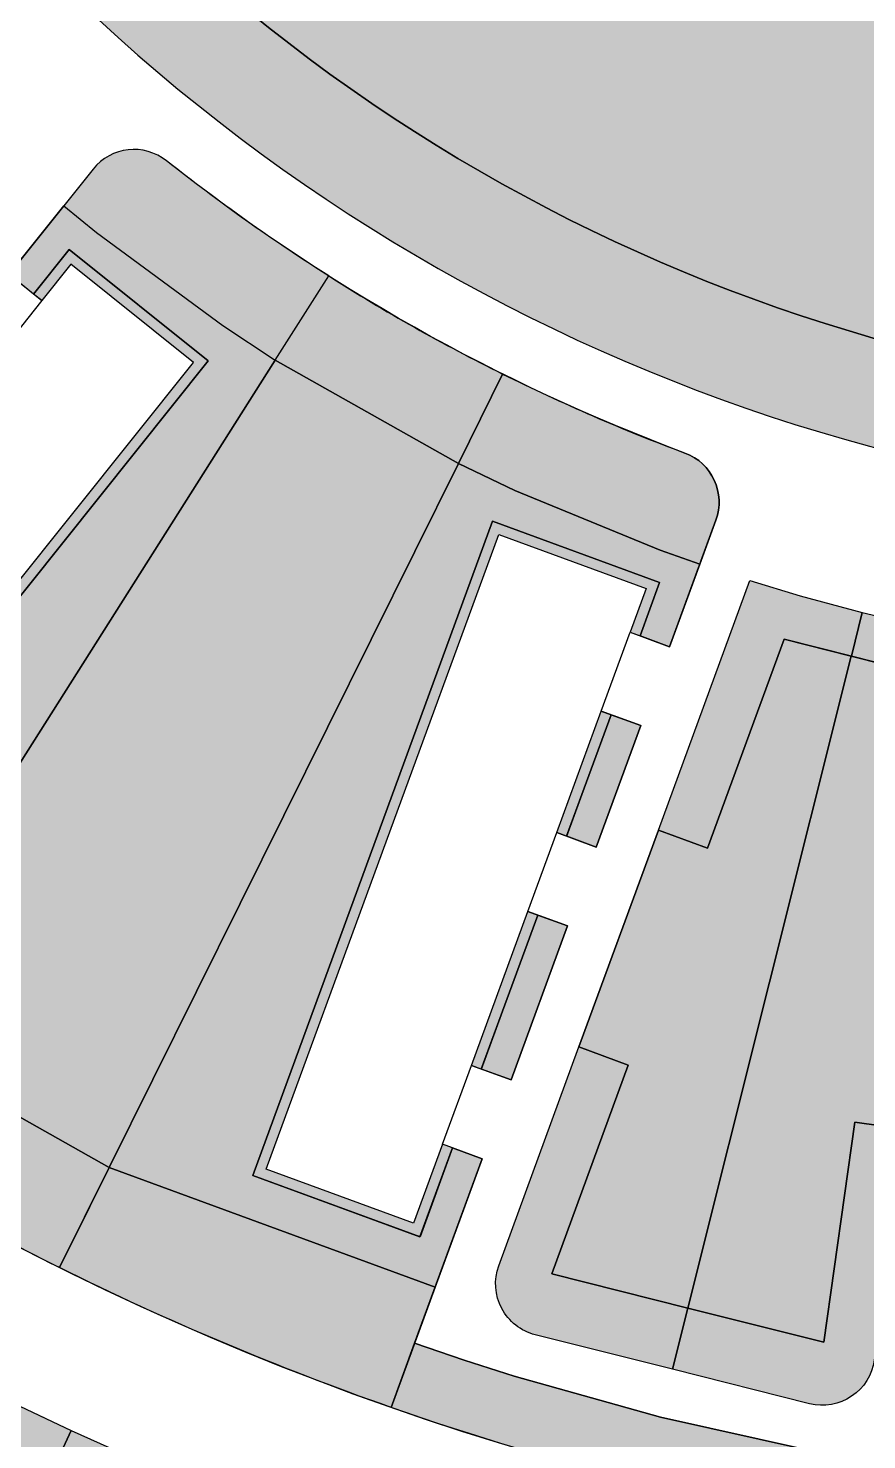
# Model space of a CAD drawing. Header units: millimetres. Extents: x 2240546 to 2245671, y 376439 to 383894.
# Drawn here: x 2243584.9 to 2243664.8, y 378003.9 to 378138.3 of the extents above; entities that cross this region are included whole.
import ezdxf

# ---------------------------------------------------------------- set-up
doc = ezdxf.new("R2010")
doc.units = ezdxf.units.MM
for name, color, linetype, true_color in [('благоустройство_внутридворовые_дороги', 7, 'Continuous', 0x000000), ('благоустройство_внутридворовые_площадки', 7, 'Continuous', 0x000000), ('благоустройство_внутриквартальные_дороги_парковки', 7, 'Continuous', 0x000000), ('благоустройство_зеленые насаждения', 7, 'Continuous', 0x000000), ('благоустройство_озеленение', 7, 'Continuous', 0x000000), ('благоустройство_отмостка', 7, 'Continuous', 0x000000), ('благоустройство_парковка', 7, 'Continuous', 0x000000), ('благоустройство_спорт', 7, 'Continuous', 0x000000)]:
    doc.layers.add(name, color=color, linetype=linetype, true_color=true_color)
for name, color, linetype, transparency in [('благоустройство_штриховка_внутридомовые_площадки', 221, 'Continuous', 0.5), ('благоустройство_штриховка_зеленые насаждения', 90, 'Continuous', 0.5), ('благоустройство_штриховка_озеленение', 105, 'Continuous', 0.5), ('благоустройство_штриховка_отмостка', 160, 'Continuous', 0.5), ('благоустройство_штриховка_парковка', 252, 'Continuous', 0.5), ('благоустройство_штриховка_спорт', 165, 'Continuous', 0.5)]:
    doc.layers.add(name, color=color, linetype=linetype, transparency=transparency)

msp = doc.modelspace()

# ---------------------------------------------------------------- hatches: boundary and pattern name
at = {"layer": 'благоустройство_штриховка_внутридомовые_площадки'}
h = msp.add_hatch(color=256, dxfattribs=at)
h.dxf.hatch_style = 1
edge = h.paths.add_edge_path()
edge.add_line((2243592.637038189, 378029.8524432909), (2243623.703584979, 378018.4586216775))
edge.add_line((2243623.703584979, 378018.4586216775), (2243619.505353943, 378007.0006109143))
edge.add_arc((2243710.997436279, 378268.3318569104), 276.8841296720676, 243.6042043405581, 250.7048470777145, ccw=False)
edge.add_line((2243587.903210752, 378020.3144524685), (2243592.637038189, 378029.8524432909))
at = {"layer": 'благоустройство_штриховка_зеленые насаждения'}
h = msp.add_hatch(color=256, dxfattribs=at)
h.dxf.hatch_style = 1
edge = h.paths.add_edge_path()
edge.add_line((2243757.888181983, 378109.2182666922), (2243756.538698326, 378158.7630841314))
edge.add_arc((2243708.053932261, 378279.3194087956), 129.9407555657339, 291.9087691512, 387.7802836440335)
edge.add_line((2243823.017900028, 378339.8824839504), (2243780.055198567, 378322.051087517))
edge.add_arc((2243780.087288256, 378316.169164271), 5.882010780356612, 23.959035829771892, 90.31258236753149, ccw=False)
edge.add_line((2243785.462481603, 378318.5577511546), (2243819.148293768, 378239.6106119079))
edge.add_arc((2243812.816805802, 378236.4352404459), 7.083129518966978, -24.63180659899632, 26.634706632404573, ccw=False)
edge.add_line((2243819.255405094, 378233.4830949645), (2243806.725086284, 378205.7763209706))
edge.add_arc((2243793.111280621, 378212.5109229408), 15.18850118790598, 268.77784290396835, 333.6788969513552, ccw=False)
edge.add_line((2243792.787324353, 378197.3258769853), (2243726.666671987, 378199.5766801056))
edge.add_arc((2243726.878369735, 378205.3741784691), 5.801362185815067, 234.1135745111656, 267.90875304417784, ccw=False)
edge.add_line((2243723.477724782, 378200.6740277148), (2243705.334158376, 378217.729163771))
edge.add_arc((2243700.087528541, 378210.525385111), 8.911876996896773, 53.9335364604168, 91.48966501141709)
edge.add_line((2243699.855849771, 378219.4342501653), (2243597.062461267, 378222.9334243466))
edge.add_arc((2243597.527287065, 378230.4725696138), 7.553461086378694, 174.7906668686681, 266.4718962411974, ccw=False)
edge.add_line((2243590.005024629, 378231.158384621), (2243591.049635188, 378261.8453563253))
edge.add_arc((2243597.119655258, 378261.6729875227), 6.072466932991397, 125.79884082007459, 178.3734235657843, ccw=False)
edge.add_line((2243593.567618764, 378266.5982176082), (2243544.981371291, 378268.1080736344))
edge.add_arc((2243711.009291111, 378268.4909458974), 166.0283612839431, 180.1321279330496, 286.400791941861)
h = msp.add_hatch(color=256, dxfattribs=at)
h.dxf.hatch_style = 1
h.paths.add_polyline_path([(2243592.637038189, 378029.8524432909), (2243568.36801797, 378043.5231786771), (2243608.468425624, 378106.7283697443), (2243625.913898833, 378096.9005973756)])
at = {"layer": 'благоустройство_штриховка_озеленение'}
h = msp.add_hatch(color=256, dxfattribs=at)
h.dxf.hatch_style = 1
h.paths.add_polyline_path([(2243570.401580308, 378099.0442114858), (2243578.096596366, 378108.659956102), (2243580.442535838, 378106.7838170027), (2243572.750525474, 378097.1656686151)], flags=17)
h.paths.add_polyline_path([(2243583.095117753, 378114.9061425612), (2243588.320814246, 378121.4362085846), (2243591.417785409, 378118.9043086193), (2243603.460390758, 378110.0167630918), (2243608.468425624, 378106.7283697443), (2243568.36801797, 378043.5231786771), (2243542.515937332, 378064.1981215933), (2243550.644482476, 378074.355607115), (2243553.001144821, 378072.4708925158), (2243547.374047498, 378065.4347271324), (2243560.615839452, 378054.8447507349), (2243602.068031283, 378106.6768873514), (2243588.82624629, 378117.266872454), (2243585.439380852, 378113.0319100952)])
h.paths.add_polyline_path([(2243565.403061002, 378092.7980276267), (2243567.753958604, 378090.9179233169), (2243557.997709322, 378078.7186348522), (2243555.642999412, 378080.6017880131)], flags=17)
h = msp.add_hatch(color=256, dxfattribs=at)
h.dxf.hatch_style = 1
edge = h.paths.add_edge_path()
edge.add_line((2243608.468425624, 378106.7283697443), (2243613.557800608, 378114.7501066073))
edge.add_arc((2243710.997436278, 378268.3318569119), 181.8841296705226, 237.6069969280701, 243.6042043481308)
edge.add_line((2243630.13730862, 378105.4101690332), (2243625.913898833, 378096.9005973756))
edge.add_line((2243625.913898833, 378096.9005973756), (2243608.468425624, 378106.7283697443))
h = msp.add_hatch(color=256, dxfattribs=at)
h.dxf.hatch_style = 1
h.paths.add_polyline_path([(2243648.924794059, 378087.2935400327), (2243645.154584364, 378088.6304269167), (2243631.313256214, 378094.3252003212), (2243625.913898833, 378096.9005973756), (2243592.637038189, 378029.8524432909), (2243623.703584979, 378018.4586216775), (2243628.180236745, 378030.6765117015), (2243625.362999997, 378031.7076171158), (2243622.263176929, 378023.2474331929), (2243606.344410853, 378029.085725495), (2243629.177701086, 378091.4034225614), (2243645.096467161, 378085.5651302598), (2243643.23048401, 378080.4724006726), (2243646.04634401, 378079.4375378307)])
h.paths.add_polyline_path([(2243640.47820215, 378072.9607426732), (2243643.294062153, 378071.9258798304), (2243639.058874188, 378060.3670042505), (2243636.241637452, 378061.3981096611)], flags=17)
h.paths.add_polyline_path([(2243633.489356737, 378053.8864547883), (2243636.306593476, 378052.8553493766), (2243630.932517457, 378038.1881665752), (2243628.115280712, 378039.2192719885)], flags=17)
h = msp.add_hatch(color=256, dxfattribs=at)
h.dxf.hatch_style = 1
edge = h.paths.add_edge_path()
edge.add_line((2243750.065189532, 377868.2842828212), (2243729.729840603, 377842.7888543669))
edge.add_line((2243729.729840603, 377842.7888543669), (2243715.164217213, 377824.5272149753))
edge.add_line((2243715.164217213, 377824.5272149753), (2243679.390310575, 377789.4594794274))
edge.add_arc((2243675.190170497, 377793.7441991757), 6.000000000040395, 265.6852534257291, 314.428877117389, ccw=False)
edge.add_arc((2243710.997436291, 378268.3318569419), 481.9365558429726, 209.3766212396923, 265.6852534258702, ccw=False)
edge.add_arc((2243296.259636924, 378034.8620238502), 6.000000000040554, 129.573413570651, 209.3766212378779, ccw=False)
edge.add_line((2243292.437238602, 378039.4868774768), (2243356.635538968, 378092.5461730609))
edge.add_arc((2243359.001608998, 378089.5763913987), 3.797089742026076, 26.18548165470179, 128.544863079497, ccw=False)
edge.add_arc((2243711.505055718, 378267.761085825), 391.1822117079377, 206.8219656373001, 274.8918008137009)
edge.add_arc((2243745.37450766, 377872.0256065943), 5.999999999999047, -38.576130654556096, 94.89180081271451, ccw=False)
h.paths.add_polyline_path([(2243300.752326224, 378034.034505347), (2243328.166667989, 378056.6922027413), (2243355.577207067, 378079.3467572508), (2243368.568230068, 378056.8141121496), (2243381.221554879, 378037.6070411429), (2243394.954826703, 378019.1523657622), (2243409.722348829, 378001.5122296812), (2243425.474227178, 377984.7463450734), (2243442.158586183, 377968.909690956), (2243459.725024809, 377954.05051456), (2243478.108191085, 377940.2239661592), (2243497.253144562, 377927.4708906144), (2243517.095288005, 377915.8343315073), (2243537.571119912, 377905.3514855703), (2243558.614575407, 377896.056396552), (2243580.155417634, 377887.9802562156), (2243602.122605566, 377881.1496764554), (2243624.444360254, 377875.5869238779), (2243647.047523738, 377871.3101902045), (2243669.856592242, 377868.333588442), (2243693.02170411, 377866.6567493176), (2243721.561479864, 377866.4323857408), (2243722.302927638, 377848.7126170077), (2243708.099357251, 377830.9049012956), (2243673.8749137, 377797.3560426864), (2243650.957872407, 377799.7258923344), (2243621.097379521, 377804.5277182259), (2243597.657290986, 377809.6922263389), (2243574.508970398, 377816.0408024475), (2243551.71375477, 377823.5566237076), (2243529.33039021, 377832.220192725), (2243507.415410726, 377842.0096100857), (2243486.026496996, 377852.8990997235), (2243465.217022425, 377864.8615513959), (2243445.042621611, 377877.8650390867), (2243426.021325357, 377891.5229989057), (2243407.252429103, 377906.4820677938), (2243389.266241506, 377922.3761696066), (2243372.110451031, 377939.1633430788), (2243355.829265494, 377956.8003661568), (2243340.465435142, 377975.2408549956), (2243326.058187414, 377994.4375817704), (2243312.643968228, 378014.3420662411)], flags=16)
h = msp.add_hatch(color=256, dxfattribs=at)
h.dxf.hatch_style = 1
edge = h.paths.add_edge_path()
edge.add_line((2243562.664050772, 378034.532737989), (2243566.146254709, 378040.0212947896))
edge.add_line((2243566.146254709, 378040.0212947896), (2243568.36801797, 378043.5231786771))
edge.add_line((2243568.36801797, 378043.5231786771), (2243592.637038189, 378029.8524432909))
edge.add_line((2243592.637038189, 378029.8524432909), (2243590.792912185, 378026.1367909707))
edge.add_line((2243590.792912185, 378026.1367909707), (2243587.903210752, 378020.3144524682))
edge.add_arc((2243710.997436351, 378268.331857044), 276.8841298238525, 237.606996921996, 243.60420433958188, ccw=False)
h = msp.add_hatch(color=256, dxfattribs=at)
h.dxf.hatch_style = 1
edge = h.paths.add_edge_path()
edge.add_arc((2243711.227620468, 378268.5503087275), 488.2444813585995, 209.5139080991794, 263.5814772800924, ccw=False)
edge.add_arc((2243282.597542293, 378025.5058382428), 4.510514244161068, 33.93860936456628, 131.4206566140118)
edge.add_line((2243279.6134661, 378028.8881492901), (2243218.316556584, 377978.2268261421))
edge.add_arc((2243222.138954906, 377973.6019725155), 5.999999999808238, 129.5734135668693, 211.0768602717923)
edge.add_arc((2243711.198153158, 378268.3520197278), 577.0135635221053, 211.0768602714099, 252.9048203245552)
edge.add_arc((2243547.516598354, 377734.2371570957), 18.38976869824999, 251.1640875196371, 288.8359124789898)
edge.add_line((2243553.453900376, 377716.8322141923), (2243604.933020054, 377739.0244705652))
edge.add_line((2243604.933020054, 377739.0244705652), (2243659.115264485, 377772.2906557372))
edge.add_arc((2243655.975933962, 377777.4038351661), 6.000000000258274, 301.5486095541805, 443.5814772758641)
h.paths.add_polyline_path([(2243226.618025963, 377972.7631986602), (2243253.892309148, 377995.3051389471), (2243281.209030794, 378017.8821542255), (2243294.883884732, 377995.7650957647), (2243307.92908821, 377976.8202210417), (2243321.835913173, 377958.4989406553), (2243336.574842193, 377940.8401041927), (2243352.114920851, 377923.8808920692), (2243368.422768609, 377907.6578709764), (2243385.462620927, 377892.2065971213), (2243403.197920859, 377877.5600752201), (2243421.592914441, 377863.7479350881), (2243440.606360481, 377850.8012673893), (2243460.198785083, 377838.7469833232), (2243480.327436628, 377827.6114485814), (2243500.94886544, 377817.4186447011), (2243522.020133216, 377808.1898071222), (2243543.493190835, 377799.9458464292), (2243565.324609238, 377792.7032680745), (2243596.838744429, 377784.1718419035), (2243645.697161535, 377775.2000275024), (2243600.544728135, 377747.477860836), (2243547.977709168, 377724.8166193665), (2243542.051338603, 377726.6294838772), (2243516.464165784, 377735.28303031), (2243494.097422916, 377743.9859509734), (2243472.117445888, 377753.6274805342), (2243450.564530808, 377764.1900647352), (2243429.47691421, 377775.655045477), (2243408.893632402, 377788.0012035542), (2243388.850400348, 377801.2071068579), (2243369.529339811, 377815.1389796867), (2243350.669196456, 377829.9851853614), (2243332.453681022, 377845.6157935433), (2243314.9162889, 377862.0019791468), (2243298.087014563, 377879.1156849543), (2243281.997043374, 377896.9251960086), (2243266.673659711, 377915.400381335), (2243252.145888045, 377934.5063013283), (2243238.439774322, 377954.208471912)], flags=16)
h = msp.add_hatch(color=256, dxfattribs=at)
h.dxf.hatch_style = 1
edge = h.paths.add_edge_path()
edge.add_line((2243621.741820917, 378013.10448239), (2243626.477971445, 378011.4972065176))
edge.add_line((2243626.477971445, 378011.4972065176), (2243631.245987489, 378009.9768995471))
edge.add_line((2243631.245987489, 378009.9768995471), (2243645.175574686, 378006.0818638076))
edge.add_line((2243645.175574686, 378006.0818638076), (2243659.293148298, 378002.937350217))
edge.add_line((2243659.293148298, 378002.937350217), (2243664.220461027, 378002.071712642))
edge.add_line((2243664.220461027, 378002.071712642), (2243669.147773747, 378001.2060750702))
edge.add_line((2243669.147773747, 378001.2060750702), (2243668.236726643, 377994.7695368147))
edge.add_arc((2243710.997436295, 378268.3318569505), 276.8841297150421, 250.7048470774595, 261.11594756848547, ccw=False)
edge.add_line((2243619.505353943, 378007.0006109142), (2243621.741820917, 378013.10448239))
at = {"layer": 'благоустройство_штриховка_отмостка'}
h = msp.add_hatch(color=256, dxfattribs=at)
h.dxf.hatch_style = 1
h.paths.add_polyline_path([(2243572.750525474, 378097.1656686151), (2243580.442535838, 378106.7838170027), (2243581.223504098, 378106.1592462893), (2243573.531493735, 378096.5410979016)], flags=17)
h.paths.add_polyline_path([(2243557.997709322, 378078.7186348523), (2243567.753958604, 378090.9179233169), (2243568.534922543, 378090.2933560595), (2243558.778677583, 378078.0940641387)], flags=17)
h.paths.add_polyline_path([(2243585.439380852, 378113.0319100952), (2243588.82624629, 378117.266872454), (2243602.068031283, 378106.6768873514), (2243560.615839452, 378054.8447507349), (2243547.374047498, 378065.4347271324), (2243553.001144821, 378072.4708925158), (2243553.782113082, 378071.8463218024), (2243548.779586609, 378065.5911245702), (2243560.459442041, 378056.2502895996), (2243600.662492583, 378106.520490427), (2243588.982640693, 378115.861329828), (2243586.220073048, 378112.4069941883)])
h = msp.add_hatch(color=256, dxfattribs=at)
h.dxf.hatch_style = 1
h.paths.add_polyline_path([(2243643.229409392, 378080.4735037889), (2243645.096757775, 378085.5650229753), (2243629.177998751, 378091.4033245631), (2243606.325194017, 378029.0927804336), (2243622.2439492, 378023.2544683821), (2243625.346425746, 378031.7136927072), (2243624.407349015, 378032.057396839), (2243621.649429339, 378024.5376466569), (2243607.608372067, 378029.6873001908), (2243629.772518839, 378090.1201469055), (2243643.813579498, 378084.970502601), (2243642.290560651, 378080.817832969)])
h.paths.add_polyline_path([(2243639.535926496, 378073.3070376898), (2243640.474775451, 378072.9627084309), (2243636.234359235, 378061.4007734803), (2243635.302558543, 378061.7418114634)], flags=17)
h.paths.add_polyline_path([(2243632.540654359, 378054.2336860636), (2243633.479727634, 378053.8899845043), (2243628.101058683, 378039.2244853279), (2243627.161983122, 378039.5681885891)], flags=17)
at = {"layer": 'благоустройство_штриховка_парковка'}
h = msp.add_hatch(color=256, dxfattribs=at)
h.dxf.hatch_style = 1
edge = h.paths.add_edge_path()
edge.add_line((2243544.981371317, 378268.1080736336), (2243541.409578215, 378268.2190699261))
edge.add_arc((2243541.223213439, 378262.2219649441), 5.999999999602124, 88.22006119643011, 182.0610903358428)
edge.add_arc((2243710.986267172, 378268.3165902491), 175.8724193701541, 182.0562508266778, 285.5619892012298)
edge.add_line((2243758.169458137, 378098.8915201282), (2243757.888181983, 378109.2182666922))
edge.add_arc((2243711.009291109, 378268.4909458692), 166.0283612573486, 180.1321279236502, 286.400791945063, ccw=False)
h = msp.add_hatch(color=256, dxfattribs=at)
h.dxf.hatch_style = 1
edge = h.paths.add_edge_path()
edge.add_line((2243608.468425624, 378106.7283697443), (2243613.557800608, 378114.7501066074))
edge.add_arc((2243710.997436249, 378268.3318568766), 181.8841296253236, 231.6379849809331, 237.60699692963368, ccw=False)
edge.add_arc((2243595.011896939, 378121.7950608945), 5.000000000117732, 51.63798498230756, 141.3313990179702)
edge.add_line((2243591.108032272, 378124.9191352642), (2243588.32081426, 378121.4362085728))
edge.add_line((2243588.32081426, 378121.4362085728), (2243591.417785409, 378118.9043086193))
edge.add_line((2243591.417785409, 378118.9043086193), (2243603.460390758, 378110.0167630918))
edge.add_line((2243603.460390758, 378110.0167630918), (2243608.468425624, 378106.7283697443))
h = msp.add_hatch(color=256, dxfattribs=at)
h.dxf.hatch_style = 1
edge = h.paths.add_edge_path()
edge.add_line((2243625.913898833, 378096.9005973756), (2243630.13730862, 378105.4101690332))
edge.add_arc((2243710.997436281, 378268.3318569105), 181.8841296708372, 243.6042043468677, 249.5705102104268)
edge.add_arc((2243645.764705824, 378093.2022797399), 5.000000000047698, -20.12290382322078, 69.5705102091469, ccw=False)
edge.add_line((2243650.459489825, 378091.4821044031), (2243648.924794059, 378087.2935400327))
edge.add_line((2243648.924794059, 378087.2935400327), (2243645.154584364, 378088.6304269167))
edge.add_line((2243645.154584364, 378088.6304269167), (2243631.313256214, 378094.3252003212))
edge.add_line((2243631.313256214, 378094.3252003212), (2243625.913898833, 378096.9005973756))
h = msp.add_hatch(color=256, dxfattribs=at)
h.dxf.hatch_style = 1
edge = h.paths.add_edge_path()
edge.add_line((2243647.791993972, 378016.4510625722), (2243646.324046392, 378010.6334016447))
edge.add_line((2243646.324046392, 378010.6334016447), (2243633.248661481, 378013.9164801484))
edge.add_arc((2243634.46630701, 378018.7659480951), 4.999999999952445, 159.8770961636701, 255.9050748950522, ccw=False)
edge.add_line((2243629.77152301, 378020.4861234329), (2243637.406231744, 378041.3231320963))
edge.add_line((2243637.406231744, 378041.3231320963), (2243642.100479018, 378039.601491889))
edge.add_line((2243642.100479018, 378039.601491889), (2243634.812254916, 378019.7101255038))
edge.add_line((2243634.812254916, 378019.7101255038), (2243647.791993972, 378016.4510625722))
h.paths.add_polyline_path([(2243653.678039287, 378085.7329198416), (2243658.476382177, 378084.2953823566), (2243664.407202571, 378082.7052553328), (2243663.371821733, 378078.5386913339), (2243656.957474979, 378080.1499088795), (2243649.669250876, 378060.2585424937), (2243644.975003606, 378061.9801826994)])
h = msp.add_hatch(color=256, dxfattribs=at)
h.dxf.hatch_style = 1
edge = h.paths.add_edge_path()
edge.add_line((2243646.324046392, 378010.6334016447), (2243647.791993972, 378016.4510625722))
edge.add_line((2243647.791993972, 378016.4510625722), (2243660.745552884, 378013.1985731731))
edge.add_line((2243660.745552884, 378013.1985731731), (2243663.714483721, 378034.1740379626))
edge.add_line((2243663.714483721, 378034.1740379626), (2243668.665356526, 378033.4748520772))
edge.add_line((2243668.665356526, 378033.4748520772), (2243665.555278949, 378011.5021870636))
edge.add_arc((2243660.604624785, 378012.2029176532), 5.00000000010358, 255.9050748957019, 351.9436984537419, ccw=False)
edge.add_line((2243659.386979257, 378007.3534497063), (2243646.324046392, 378010.6334016447))
h.paths.add_polyline_path([(2243666.797698465, 378055.9569173399), (2243669.76662926, 378076.9323818398), (2243663.371821733, 378078.5386913339), (2243664.407202579, 378082.7052553308), (2243670.385721299, 378081.3062605425), (2243675.294189717, 378080.3074880766), (2243671.74857127, 378055.2577314546)])
h = msp.add_hatch(color=256, dxfattribs=at)
h.dxf.hatch_style = 1
h.paths.add_polyline_path([(2243566.710351879, 377987.1952210366), (2243579.056857206, 378009.6532409428), (2243583.533854843, 378007.4181198778), (2243589.005025264, 378004.815644089), (2243587.102189444, 378000.6611258246), (2243581.297186402, 378003.3496695288), (2243571.091390774, 377984.7855531731)])
h = msp.add_hatch(color=256, dxfattribs=at)
h.dxf.hatch_style = 1
h.paths.add_polyline_path([(2243585.322310413, 377978.195144807), (2243592.873592265, 377997.9881438119), (2243587.102189444, 378000.6611258246), (2243589.005025265, 378004.8156440886), (2243594.529263032, 378002.3278956892), (2243599.130189753, 378000.3604742597), (2243589.994432971, 377976.4143379018)])
at = {"layer": 'благоустройство_штриховка_спорт'}
h = msp.add_hatch(color=256, dxfattribs=at)
h.dxf.hatch_style = 1
h.paths.add_polyline_path([(2243647.778951391, 378016.4543374139), (2243634.812254916, 378019.7101255037), (2243642.100479018, 378039.601491889), (2243637.406231748, 378041.3231320948), (2243644.975003606, 378061.9801826993), (2243649.669250876, 378060.2585424937), (2243656.957474979, 378080.1499088794), (2243663.362056524, 378078.5411442533)])
h = msp.add_hatch(color=256, dxfattribs=at)
h.dxf.hatch_style = 1
h.paths.add_polyline_path([(2243647.778951391, 378016.4543374139), (2243663.362056524, 378078.5411442533), (2243669.76662926, 378076.9323818398), (2243666.797698465, 378055.9569173399), (2243671.74857127, 378055.2577314546), (2243668.665356527, 378033.4748520772), (2243663.714483721, 378034.1740379626), (2243660.745552884, 378013.1985731731)])

# ---------------------------------------------------------------- linework, layer by layer
at = {"layer": 'благоустройство_внутридворовые_дороги'}
for points in [[(2243535.701800714, 378282.7077822734, 0.4291603949625217), (2243541.495360422, 378276.2202660631), (2243593.66338039, 378274.5991036266, 0.1380207167585257), (2243596.439910189, 378273.3675566014), (2243598.267597921, 378273.3053405599), (2243598.074729637, 378267.63955102), (2243596.361065824, 378267.6978855905, 0.1255428026234665), (2243593.567618764, 378266.5982176082), (2243541.409578215, 378268.2190699261, 0.4339878411746146), (2243535.22709515, 378262.0061746162, 0.4850657422226442), (2243758.169458137, 378098.8915201278), (2243763.672368582, 377897.2045958942, 0.4549315885509788), (2243770.651336653, 377891.4490146732, 0.1010076244227595), (2243913.344277894, 377946.0738592129, 0.2583162855479476), (2243931.861215329, 377980.1079108783), (2243930.850779207, 378118.5045044117), (2243928.672157575, 378559.0517327417, 0.2579885035923074)], [(2243444.338830722, 378223.7204888851), (2243462.817997776, 378226.5316258158), (2243462.215013266, 378230.5037136902), (2243470.124393496, 378231.7043991458), (2243470.727003158, 378227.7347805386), (2243486.170059684, 378230.0840501998), (2243485.568181948, 378234.0488473372), (2243493.477566574, 378235.2495290833), (2243494.079068813, 378231.2872054926), (2243506.254664871, 378233.1394138542), (2243505.653739047, 378237.0979403859), (2243513.563126376, 378238.2986269192), (2243514.163677352, 378234.3425696568), (2243526.843134642, 378236.2714277348, 0.4126471773864088), (2243531.038245991, 378241.9400691411, -0.02799071298212468), (2243529.216472461, 378262.2066772839, 0.396005861629376), (2243523.033981042, 378268.7901061261), (2243440.315935201, 378271.3606347528, 0.4265763418530804), (2243434.129930664, 378265.2977822383, 0.4526049585545446), (2243749.698923511, 377994.1658193477, 0.3815032721551057)], [(2243752.38785752, 377888.9083961085, -0.4472081609823994), (2243329.323373105, 378268.6250746555, -0.4231156094316615)], [(2243659.293148298, 378002.937350217), (2243645.175574131, 378006.0818615971), (2243631.245987489, 378009.9768995471), (2243626.477971443, 378011.4972065181), (2243621.741820951, 378013.1044823785), (2243621.741820951, 378013.1044823782), (2243628.179317116, 378030.6740018077), (2243624.407349015, 378032.057396839), (2243627.161983122, 378039.5681885891), (2243630.932517457, 378038.1881665752), (2243636.305673848, 378052.8528394834), (2243632.540654359, 378054.2336860636), (2243635.302558543, 378061.7418114634), (2243639.05795456, 378060.3644943571), (2243643.294978163, 378071.9283798489), (2243639.535926496, 378073.3070376898), (2243642.290560436, 378080.8178330477), (2243646.04726002, 378079.4400378494), (2243650.459489825, 378091.4821044032, 0.4126471769353959), (2243647.509977897, 378097.8877920271, -0.07840547585832547), (2243598.115037359, 378125.71558631, 0.4126471769591894), (2243591.108032272, 378124.9191352642), (2243583.095117753, 378114.9061425612), (2243586.220073048, 378112.4069941883), (2243581.223504098, 378106.1592462893)]]:
    msp.add_lwpolyline(points, format="xyb", dxfattribs=at)
for points in [[(2243750.065189531, 377868.2842828213), (2243729.729840603, 377842.788854367), (2243715.164217213, 377824.5272149755), (2243679.390310575, 377789.4594794276, -0.2159501796887479), (2243674.738758239, 377787.7612043594, -0.2507588605942278), (2243291.031152652, 378031.9187344954, -0.3629981177688105), (2243292.437238601, 378039.486877477), (2243356.635538967, 378092.5461730611, -0.4789018233249984), (2243362.409004237, 378091.2519653875, 0.3060639078991063), (2243744.862861604, 377878.0037516508, -0.6585520208464942)], [(2243656.646675127, 377783.3662261539, -0.240390600466705), (2243286.339628435, 378028.0240777173, 0.4529996935514649), (2243279.6134661, 378028.8881492901), (2243218.316556584, 377978.2268261422, 0.3714171803465746), (2243217.000101161, 377970.5048476901, 0.1845627011226483), (2243541.579296332, 377716.8322141924, 0.1658709277529485), (2243553.453900376, 377716.8322141924), (2243604.933020054, 377739.0244705653), (2243659.115264485, 377772.2906557372, 0.7135094689885076)]]:
    msp.add_lwpolyline(points, format="xyb", close=True, dxfattribs=at)
at = {"layer": 'благоустройство_внутридворовые_площадки'}
msp.add_lwpolyline([(2243592.637038189, 378029.8524432909), (2243623.703584979, 378018.4586216775), (2243619.505353943, 378007.0006109143, -0.03099231592874292), (2243587.903210752, 378020.3144524685)], format="xyb", close=True, dxfattribs=at)
at = {"layer": 'благоустройство_внутриквартальные_дороги_парковки'}
msp.add_lwpolyline([(2243660.745552884, 378013.1985731731), (2243663.714483721, 378034.1740379626), (2243668.665356527, 378033.4748520772), (2243671.74857127, 378055.2577314546), (2243666.797698465, 378055.9569173399), (2243669.76662926, 378076.9323818398), (2243656.957474979, 378080.1499088794), (2243649.669250876, 378060.2585424937), (2243644.975003606, 378061.9801826993), (2243637.406231748, 378041.3231320948), (2243642.100479018, 378039.601491889), (2243634.812254916, 378019.7101255037), (2243660.745552884, 378013.1985731731)], dxfattribs=at)
at = {"layer": 'благоустройство_зеленые насаждения'}
msp.add_lwpolyline([(2243757.888181983, 378109.2182666922), (2243756.538698326, 378158.7630841314, 0.4445570974282011), (2243823.017900028, 378339.8824839504), (2243780.055198567, 378322.051087517, -0.2978922559767249), (2243785.462481603, 378318.5577511546), (2243819.148293768, 378239.6106119079, -0.227499644947187), (2243819.255405094, 378233.4830949645), (2243806.725086284, 378205.7763209706, -0.2910050666819538), (2243792.787324353, 378197.3258769853), (2243726.666671987, 378199.5766801056, -0.1485374595037803), (2243723.477724782, 378200.6740277148), (2243705.334158376, 378217.729163771, 0.1653522611066671), (2243699.855849771, 378219.4342501653), (2243597.062461267, 378222.9334243466, -0.4228342738060815), (2243590.005024629, 378231.158384621), (2243591.049635188, 378261.8453563253, -0.2335104444124955), (2243593.567618764, 378266.5982176082), (2243544.981371291, 378268.1080736344, 0.5000461391784103)], format="xyb", close=True, dxfattribs=at)
for points in [[(2243592.637038189, 378029.8524432909), (2243568.36801797, 378043.5231786771), (2243608.468425624, 378106.7283697443), (2243625.913898833, 378096.9005973756)], [(2243648.924794059, 378087.2935400327), (2243645.154584364, 378088.6304269167), (2243631.313256214, 378094.3252003212), (2243625.913898833, 378096.9005973756), (2243592.637038189, 378029.8524432909), (2243623.703584979, 378018.4586216775), (2243628.180236745, 378030.6765117015), (2243625.362999997, 378031.7076171158), (2243622.263176929, 378023.2474331929), (2243606.344410853, 378029.085725495), (2243629.177701086, 378091.4034225614), (2243645.096467161, 378085.5651302598), (2243643.23048401, 378080.4724006726), (2243646.04634401, 378079.4375378307)], [(2243640.47820215, 378072.9607426732), (2243643.294062153, 378071.9258798304), (2243639.058874188, 378060.3670042505), (2243636.241637452, 378061.3981096611)], [(2243633.489356737, 378053.8864547883), (2243636.306593476, 378052.8553493766), (2243630.932517457, 378038.1881665752), (2243628.115280712, 378039.2192719885)]]:
    msp.add_lwpolyline(points, close=True, dxfattribs=at)
at = {"layer": 'благоустройство_озеленение'}
for points in [[(2243583.095117753, 378114.9061425612), (2243588.320814246, 378121.4362085846), (2243591.417785409, 378118.9043086193), (2243603.460390758, 378110.0167630918), (2243608.468425624, 378106.7283697443), (2243568.36801797, 378043.5231786771), (2243542.515937332, 378064.1981215933), (2243550.644482476, 378074.355607115), (2243553.001144821, 378072.4708925158), (2243547.374047498, 378065.4347271324), (2243560.615839452, 378054.8447507349), (2243602.068031283, 378106.6768873514), (2243588.82624629, 378117.266872454), (2243585.439380852, 378113.0319100952)], [(2243625.346425746, 378031.7136927072), (2243628.179317116, 378030.6740018077), (2243623.703584979, 378018.4586216775), (2243592.637038189, 378029.8524432909), (2243625.913898833, 378096.9005973756), (2243631.313256214, 378094.3252003212), (2243645.154584364, 378088.6304269167), (2243648.924794059, 378087.2935400327), (2243646.04726002, 378079.4400378494), (2243643.229409392, 378080.4735037889), (2243645.096757775, 378085.5650229753), (2243629.177998751, 378091.4033245631), (2243606.325194017, 378029.0927804336), (2243622.2439492, 378023.2544683821)], [(2243636.234359235, 378061.4007734803), (2243640.474775451, 378072.9627084309), (2243643.294978163, 378071.9283798489), (2243639.05795456, 378060.3644943571)], [(2243628.101058683, 378039.2244853279), (2243633.479727634, 378053.8899845043), (2243636.305673848, 378052.8528394834), (2243630.932517457, 378038.1881665752)]]:
    msp.add_lwpolyline(points, close=True, dxfattribs=at)
for points in [[(2243608.468425624, 378106.7283697443), (2243613.557800608, 378114.7501066073, 0.02617372828918483), (2243630.13730862, 378105.4101690332), (2243625.913898833, 378096.9005973756)], [(2243750.065189532, 377868.2842828212), (2243729.729840603, 377842.7888543669), (2243715.164217213, 377824.5272149753), (2243679.390310575, 377789.4594794274, -0.2159501796887479), (2243674.73875824, 377787.7612043592, -0.2507588605942278), (2243291.031152653, 378031.9187344952, -0.3629981177688105), (2243292.437238602, 378039.4868774768), (2243356.635538968, 378092.5461730609, -0.4789018233249984), (2243362.409004238, 378091.2519653874, 0.3060639078991063), (2243744.862861605, 377878.0037516506, -0.6585520208464942)], [(2243562.664050772, 378034.532737989), (2243566.146254709, 378040.0212947896), (2243568.36801797, 378043.5231786771), (2243592.637038189, 378029.8524432909), (2243590.792912185, 378026.1367909707), (2243587.903210752, 378020.3144524682, -0.02617372827840548)], [(2243656.646675127, 377783.3662261538, -0.240390600466705), (2243286.339628435, 378028.0240777172, 0.4529996935514649), (2243279.6134661, 378028.8881492901), (2243218.316556584, 377978.2268261421, 0.3714171803465746), (2243217.000101161, 377970.5048476901, 0.1845627011226483), (2243541.579296332, 377716.8322141923, 0.1658709277529485), (2243553.453900376, 377716.8322141923), (2243604.933020054, 377739.0244705652), (2243659.115264485, 377772.2906557372, 0.7135094689885076)], [(2243621.741820917, 378013.10448239), (2243626.477971445, 378011.4972065176), (2243631.245987489, 378009.9768995471), (2243645.175574686, 378006.0818638076), (2243659.293148298, 378002.937350217), (2243664.220461027, 378002.071712642), (2243669.147773747, 378001.2060750702), (2243668.236726643, 377994.7695368147, -0.04545826929272246), (2243619.505353943, 378007.0006109142)]]:
    msp.add_lwpolyline(points, format="xyb", close=True, dxfattribs=at)
at = {"layer": 'благоустройство_отмостка'}
for points in [[(2243585.439380852, 378113.0319100952), (2243588.82624629, 378117.266872454), (2243602.068031283, 378106.6768873514), (2243560.615839452, 378054.8447507349), (2243547.374047498, 378065.4347271324), (2243553.001144821, 378072.4708925158), (2243553.782113082, 378071.8463218024), (2243548.779586609, 378065.5911245702), (2243560.459442041, 378056.2502895996), (2243600.662492583, 378106.520490427), (2243588.982640693, 378115.861329828), (2243586.220073048, 378112.4069941883)], [(2243643.229409392, 378080.4735037889), (2243645.096757775, 378085.5650229753), (2243629.177998751, 378091.4033245631), (2243606.325194017, 378029.0927804336), (2243622.2439492, 378023.2544683821), (2243625.346425746, 378031.7136927072), (2243624.407349015, 378032.057396839), (2243621.649429339, 378024.5376466569), (2243607.608372067, 378029.6873001908), (2243629.772518839, 378090.1201469055), (2243643.813579498, 378084.970502601), (2243642.290560651, 378080.817832969)], [(2243639.535926496, 378073.3070376898), (2243640.474775451, 378072.9627084309), (2243636.234359235, 378061.4007734803), (2243635.302558543, 378061.7418114634)], [(2243632.540654359, 378054.2336860636), (2243633.479727634, 378053.8899845043), (2243628.101058683, 378039.2244853279), (2243627.161983122, 378039.5681885891)]]:
    msp.add_lwpolyline(points, close=True, dxfattribs=at)
at = {"layer": 'благоустройство_парковка'}
for points in [[(2243544.981371317, 378268.1080736336), (2243541.409578215, 378268.2190699261, 0.4339878412171562), (2243535.22709515, 378262.0061746162, 0.4850657422247226), (2243758.169458137, 378098.8915201282), (2243757.888181983, 378109.2182666922, -0.5000461392464847)], [(2243608.468425624, 378106.7283697443), (2243613.557800608, 378114.7501066074, -0.02605061845198692), (2243598.115037359, 378125.71558631, 0.4126471769498401), (2243591.108032272, 378124.9191352642), (2243588.32081426, 378121.4362085728), (2243591.417785409, 378118.9043086193), (2243603.460390758, 378110.0167630918)], [(2243625.913898833, 378096.9005973756), (2243630.13730862, 378105.4101690332, 0.02603880291875036), (2243647.509977897, 378097.8877920271, -0.4126471769310059), (2243650.459489825, 378091.4821044031), (2243648.924794059, 378087.2935400327), (2243645.154584364, 378088.6304269167), (2243631.313256214, 378094.3252003212)], [(2243647.791993972, 378016.4510625722), (2243646.324046392, 378010.6334016447), (2243633.248661481, 378013.9164801484, -0.4453749733053989), (2243629.77152301, 378020.4861234329), (2243637.406231744, 378041.3231320963), (2243642.100479018, 378039.601491889), (2243634.812254916, 378019.7101255038)], [(2243646.324046392, 378010.6334016447), (2243647.791993972, 378016.4510625722), (2243660.745552884, 378013.1985731731), (2243663.714483721, 378034.1740379626), (2243668.665356526, 378033.4748520772), (2243665.555278949, 378011.5021870636, -0.4454306344057475), (2243659.386979257, 378007.3534497063)]]:
    msp.add_lwpolyline(points, format="xyb", close=True, dxfattribs=at)
for points in [[(2243653.678039287, 378085.7329198416), (2243658.476382177, 378084.2953823566), (2243664.407202571, 378082.7052553328), (2243663.371821733, 378078.5386913339), (2243656.957474979, 378080.1499088795), (2243649.669250876, 378060.2585424937), (2243644.975003606, 378061.9801826994)], [(2243666.797698465, 378055.9569173399), (2243669.76662926, 378076.9323818398), (2243663.371821733, 378078.5386913339), (2243664.407202579, 378082.7052553308), (2243670.385721299, 378081.3062605425), (2243675.294189717, 378080.3074880766), (2243671.74857127, 378055.2577314546)], [(2243566.710351879, 377987.1952210366), (2243579.056857206, 378009.6532409428), (2243583.533854843, 378007.4181198778), (2243589.005025264, 378004.815644089), (2243587.102189444, 378000.6611258246), (2243581.297186402, 378003.3496695288), (2243571.091390774, 377984.7855531731)], [(2243585.322310413, 377978.195144807), (2243592.873592265, 377997.9881438119), (2243587.102189444, 378000.6611258246), (2243589.005025265, 378004.8156440886), (2243594.529263032, 378002.3278956892), (2243599.130189753, 378000.3604742597), (2243589.994432971, 377976.4143379018)]]:
    msp.add_lwpolyline(points, close=True, dxfattribs=at)
at = {"layer": 'благоустройство_спорт'}
for points in [[(2243647.778951391, 378016.4543374139), (2243634.812254916, 378019.7101255037), (2243642.100479018, 378039.601491889), (2243637.406231748, 378041.3231320948), (2243644.975003606, 378061.9801826993), (2243649.669250876, 378060.2585424937), (2243656.957474979, 378080.1499088794), (2243663.362056524, 378078.5411442533)], [(2243647.778951391, 378016.4543374139), (2243663.362056524, 378078.5411442533), (2243669.76662926, 378076.9323818398), (2243666.797698465, 378055.9569173399), (2243671.74857127, 378055.2577314546), (2243668.665356527, 378033.4748520772), (2243663.714483721, 378034.1740379626), (2243660.745552884, 378013.1985731731)]]:
    msp.add_lwpolyline(points, close=True, dxfattribs=at)

doc.saveas('drawing.dxf')
